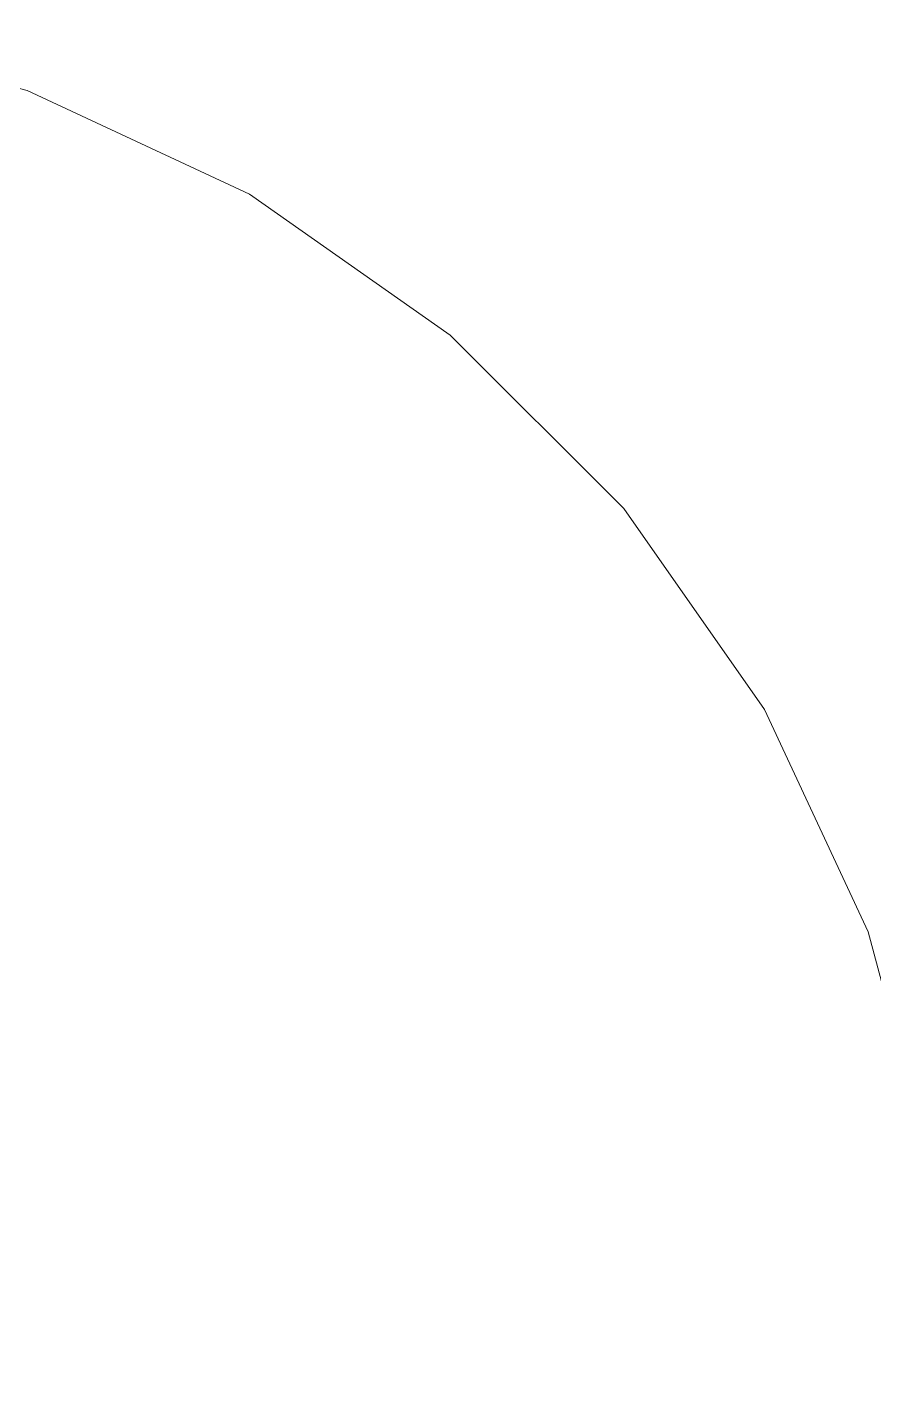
# Model space of a CAD drawing. Header units: millimetres. Extents: x 14397 to 67587, y -11631 to -8348.
# Drawn here: x 66927.68 to 66939.72, y -10482.94 to -10463.64 of the extents above; entities that cross this region are included whole.
import ezdxf

# ---------------------------------------------------------------- set-up
doc = ezdxf.new("R2010")
doc.units = ezdxf.units.MM
doc.header["$MEASUREMENT"] = 0
doc.linetypes.add('Wipeout_Contour', pattern=[1000, 0, -1000])
doc.layers.add('NewA-Ee_40_20-M_GeneralFFAndEInternalMovable', color=7, linetype='Continuous')

# ---------------------------------------------------------------- blocks, each defined once
blk = doc.blocks.new('Section Elem_116_11', base_point=(55434.357, -115430.841))
at = {"color": 254, "linetype": 'Wipeout_Contour', "lineweight": 0, "ltscale": 270991.061497}
blk.add_wipeout([(66933.35, -10479.866), (66930.518, -10479.866), (66930.667, -10483.339), (66933.543, -10483.339)], dxfattribs=at).dxf.layer = 'NewA-Ee_40_20-M_GeneralFFAndEInternalMovable'
at = {"color": 254, "linetype": 'Wipeout_Contour', "lineweight": 0, "ltscale": 271017.371109}
blk.add_wipeout([(66937.8, -10479.866), (66938.061, -10483.339), (66939.567, -10483.339), (66939.282, -10479.866)], dxfattribs=at).dxf.layer = 'NewA-Ee_40_20-M_GeneralFFAndEInternalMovable'
at = {"color": 254, "linetype": 'Wipeout_Contour', "lineweight": 0, "ltscale": 270979.197946}
blk.add_wipeout([(66930.518, -10479.866), (66927.392, -10479.866), (66927.493, -10483.339), (66930.667, -10483.339)], dxfattribs=at).dxf.layer = 'NewA-Ee_40_20-M_GeneralFFAndEInternalMovable'
at = {"color": 254, "linetype": 'Wipeout_Contour', "lineweight": 0, "ltscale": 270976.126731}
blk.add_wipeout([(66930.075, -10476.498), (66927.092, -10476.498), (66927.392, -10479.866), (66930.518, -10479.866)], dxfattribs=at).dxf.layer = 'NewA-Ee_40_20-M_GeneralFFAndEInternalMovable'
at = {"color": 254, "linetype": 'Wipeout_Contour', "lineweight": 0, "ltscale": 270972.199857}
blk.add_wipeout([(66929.351, -10473.339), (66926.602, -10473.339), (66927.092, -10476.498), (66930.075, -10476.498)], dxfattribs=at).dxf.layer = 'NewA-Ee_40_20-M_GeneralFFAndEInternalMovable'
at = {"color": 254, "linetype": 'Wipeout_Contour', "lineweight": 0, "ltscale": 270967.538814}
blk.add_wipeout([(66928.369, -10470.483), (66925.937, -10470.483), (66926.602, -10473.339), (66929.351, -10473.339)], dxfattribs=at).dxf.layer = 'NewA-Ee_40_20-M_GeneralFFAndEInternalMovable'
at = {"color": 254, "linetype": 'Wipeout_Contour', "lineweight": 0, "ltscale": 270987.628026}
blk.add_wipeout([(66930.075, -10476.498), (66930.518, -10479.866), (66933.35, -10479.866), (66932.777, -10476.498)], dxfattribs=at).dxf.layer = 'NewA-Ee_40_20-M_GeneralFFAndEInternalMovable'
at = {"color": 254, "linetype": 'Wipeout_Contour', "lineweight": 0, "ltscale": 270962.287508}
blk.add_wipeout([(66925.937, -10470.483), (66928.369, -10470.483), (66927.158, -10468.018), (66925.117, -10468.018)], dxfattribs=at).dxf.layer = 'NewA-Ee_40_20-M_GeneralFFAndEInternalMovable'
at = {"color": 254, "linetype": 'Wipeout_Contour', "lineweight": 0, "ltscale": 270982.987928}
blk.add_wipeout([(66929.351, -10473.339), (66930.075, -10476.498), (66932.777, -10476.498), (66931.842, -10473.339)], dxfattribs=at).dxf.layer = 'NewA-Ee_40_20-M_GeneralFFAndEInternalMovable'
at = {"color": 254, "linetype": 'Wipeout_Contour', "lineweight": 0, "ltscale": 271001.582982}
blk.add_wipeout([(66933.543, -10483.339), (66936.033, -10483.339), (66935.802, -10479.866), (66933.35, -10479.866)], dxfattribs=at).dxf.layer = 'NewA-Ee_40_20-M_GeneralFFAndEInternalMovable'
at = {"color": 254, "linetype": 'Wipeout_Contour', "lineweight": 0, "ltscale": 270963.414261}
blk.add_wipeout([(66927.193, -10466.018), (66925.755, -10466.018), (66927.158, -10468.018), (66929.006, -10468.018)], dxfattribs=at).dxf.layer = 'NewA-Ee_40_20-M_GeneralFFAndEInternalMovable'
at = {"color": 254, "linetype": 'Wipeout_Contour', "lineweight": 0, "ltscale": 270985.926451}
blk.add_wipeout([(66931.842, -10473.339), (66933.998, -10473.339), (66932.479, -10470.483), (66930.572, -10470.483)], dxfattribs=at).dxf.layer = 'NewA-Ee_40_20-M_GeneralFFAndEInternalMovable'
at = {"color": 254, "linetype": 'Wipeout_Contour', "lineweight": 0, "ltscale": 271010.442631}
blk.add_wipeout([(66935.802, -10479.866), (66936.033, -10483.339), (66938.061, -10483.339), (66937.8, -10479.866)], dxfattribs=at).dxf.layer = 'NewA-Ee_40_20-M_GeneralFFAndEInternalMovable'
at = {"color": 254, "linetype": 'Wipeout_Contour', "lineweight": 0, "ltscale": 270960.106452}
blk.add_wipeout([(66926.038, -10464.545), (66925.187, -10464.545), (66927.193, -10466.018), (66928.438, -10466.018)], dxfattribs=at).dxf.layer = 'NewA-Ee_40_20-M_GeneralFFAndEInternalMovable'
at = {"color": 254, "linetype": 'Wipeout_Contour', "lineweight": 0, "ltscale": 270970.692477}
blk.add_wipeout([(66929.006, -10468.018), (66927.158, -10468.018), (66928.369, -10470.483), (66930.572, -10470.483)], dxfattribs=at).dxf.layer = 'NewA-Ee_40_20-M_GeneralFFAndEInternalMovable'
at = {"color": 254, "linetype": 'Wipeout_Contour', "lineweight": 0, "ltscale": 270993.201483}
blk.add_wipeout([(66933.998, -10473.339), (66935.755, -10473.339), (66934.033, -10470.483), (66932.479, -10470.483)], dxfattribs=at).dxf.layer = 'NewA-Ee_40_20-M_GeneralFFAndEInternalMovable'
at = {"color": 254, "linetype": 'Wipeout_Contour', "lineweight": 0, "ltscale": 270997.827779}
blk.add_wipeout([(66932.777, -10476.498), (66933.35, -10479.866), (66935.802, -10479.866), (66935.117, -10476.498)], dxfattribs=at).dxf.layer = 'NewA-Ee_40_20-M_GeneralFFAndEInternalMovable'
at = {"color": 254, "linetype": 'Wipeout_Contour', "lineweight": 0, "ltscale": 270974.531725}
blk.add_wipeout([(66928.438, -10466.018), (66930.607, -10468.018), (66931.911, -10468.018), (66929.452, -10466.018)], dxfattribs=at).dxf.layer = 'NewA-Ee_40_20-M_GeneralFFAndEInternalMovable'
at = {"color": 254, "linetype": 'Wipeout_Contour', "lineweight": 0, "ltscale": 270992.554743}
blk.add_wipeout([(66932.777, -10476.498), (66935.117, -10476.498), (66933.998, -10473.339), (66931.842, -10473.339)], dxfattribs=at).dxf.layer = 'NewA-Ee_40_20-M_GeneralFFAndEInternalMovable'
at = {"color": 254, "linetype": 'Wipeout_Contour', "lineweight": 0, "ltscale": 270963.838503}
blk.add_wipeout([(66926.732, -10464.545), (66926.038, -10464.545), (66928.438, -10466.018), (66929.452, -10466.018)], dxfattribs=at).dxf.layer = 'NewA-Ee_40_20-M_GeneralFFAndEInternalMovable'
at = {"color": 254, "linetype": 'Wipeout_Contour', "lineweight": 0, "ltscale": 270977.284375}
blk.add_wipeout([(66930.572, -10470.483), (66928.369, -10470.483), (66929.351, -10473.339), (66931.842, -10473.339)], dxfattribs=at).dxf.layer = 'NewA-Ee_40_20-M_GeneralFFAndEInternalMovable'
at = {"color": 254, "linetype": 'Wipeout_Contour', "lineweight": 0, "ltscale": 271006.415749}
blk.add_wipeout([(66935.117, -10476.498), (66935.802, -10479.866), (66937.8, -10479.866), (66937.023, -10476.498)], dxfattribs=at).dxf.layer = 'NewA-Ee_40_20-M_GeneralFFAndEInternalMovable'
at = {"color": 254, "linetype": 'Wipeout_Contour', "lineweight": 0, "ltscale": 270966.753123}
blk.add_wipeout([(66927.247, -10464.545), (66926.732, -10464.545), (66929.452, -10466.018), (66930.205, -10466.018)], dxfattribs=at).dxf.layer = 'NewA-Ee_40_20-M_GeneralFFAndEInternalMovable'
at = {"color": 254, "linetype": 'Wipeout_Contour', "lineweight": 0, "ltscale": 270978.145874}
blk.add_wipeout([(66929.006, -10468.018), (66930.572, -10470.483), (66932.479, -10470.483), (66930.607, -10468.018)], dxfattribs=at).dxf.layer = 'NewA-Ee_40_20-M_GeneralFFAndEInternalMovable'
at = {"color": 254, "linetype": 'Wipeout_Contour', "lineweight": 0, "ltscale": 271000.608988}
blk.add_wipeout([(66933.998, -10473.339), (66935.117, -10476.498), (66937.023, -10476.498), (66935.755, -10473.339)], dxfattribs=at).dxf.layer = 'NewA-Ee_40_20-M_GeneralFFAndEInternalMovable'
at = {"color": 254, "linetype": 'Wipeout_Contour', "lineweight": 0, "ltscale": 270968.759302}
blk.add_wipeout([(66927.567, -10464.545), (66927.247, -10464.545), (66930.205, -10466.018), (66930.673, -10466.018)], dxfattribs=at).dxf.layer = 'NewA-Ee_40_20-M_GeneralFFAndEInternalMovable'
at = {"color": 254, "linetype": 'Wipeout_Contour', "lineweight": 0, "ltscale": 271013.130426}
blk.add_wipeout([(66937.023, -10476.498), (66937.8, -10479.866), (66939.282, -10479.866), (66938.437, -10476.498)], dxfattribs=at).dxf.layer = 'NewA-Ee_40_20-M_GeneralFFAndEInternalMovable'
at = {"color": 254, "linetype": 'Wipeout_Contour', "lineweight": 0, "ltscale": 270956.272612}
blk.add_wipeout([(66927.567, -10464.545), (66927.683, -10464.545), (66924.316, -10463.643), (66924.257, -10463.643)], dxfattribs=at).dxf.layer = 'NewA-Ee_40_20-M_GeneralFFAndEInternalMovable'
at = {"color": 254, "linetype": 'Wipeout_Contour', "lineweight": 0, "ltscale": 270969.450704}
blk.add_wipeout([(66928.438, -10466.018), (66927.193, -10466.018), (66929.006, -10468.018), (66930.607, -10468.018)], dxfattribs=at).dxf.layer = 'NewA-Ee_40_20-M_GeneralFFAndEInternalMovable'
at = {"color": 254, "linetype": 'Wipeout_Contour', "lineweight": 0, "ltscale": 271006.905058}
blk.add_wipeout([(66935.755, -10473.339), (66937.023, -10476.498), (66938.437, -10476.498), (66937.058, -10473.339)], dxfattribs=at).dxf.layer = 'NewA-Ee_40_20-M_GeneralFFAndEInternalMovable'
at = {"color": 254, "linetype": 'Wipeout_Contour', "lineweight": 0, "ltscale": 271022.157522}
blk.add_wipeout([(66940.204, -10479.866), (66939.282, -10479.866), (66939.567, -10483.339), (66940.503, -10483.339)], dxfattribs=at).dxf.layer = 'NewA-Ee_40_20-M_GeneralFFAndEInternalMovable'
at = {"color": 254, "linetype": 'Wipeout_Contour', "lineweight": 0, "ltscale": 270978.501017}
blk.add_wipeout([(66930.205, -10466.018), (66929.452, -10466.018), (66931.911, -10468.018), (66932.878, -10468.018)], dxfattribs=at).dxf.layer = 'NewA-Ee_40_20-M_GeneralFFAndEInternalMovable'
at = {"color": 254, "linetype": 'Wipeout_Contour', "lineweight": 0, "ltscale": 271017.766601}
blk.add_wipeout([(66939.317, -10476.498), (66938.437, -10476.498), (66939.282, -10479.866), (66940.204, -10479.866)], dxfattribs=at).dxf.layer = 'NewA-Ee_40_20-M_GeneralFFAndEInternalMovable'
at = {"color": 254, "linetype": 'Wipeout_Contour', "lineweight": 0, "ltscale": 270981.236045}
blk.add_wipeout([(66930.673, -10466.018), (66930.205, -10466.018), (66932.878, -10468.018), (66933.48, -10468.018)], dxfattribs=at).dxf.layer = 'NewA-Ee_40_20-M_GeneralFFAndEInternalMovable'
at = {"color": 254, "linetype": 'Wipeout_Contour', "lineweight": 0, "ltscale": 271011.250146}
blk.add_wipeout([(66937.058, -10473.339), (66938.437, -10476.498), (66939.317, -10476.498), (66937.869, -10473.339)], dxfattribs=at).dxf.layer = 'NewA-Ee_40_20-M_GeneralFFAndEInternalMovable'
at = {"color": 254, "linetype": 'Wipeout_Contour', "lineweight": 0, "ltscale": 270969.793719}
blk.add_wipeout([(66927.683, -10464.545), (66927.567, -10464.545), (66930.673, -10466.018), (66930.842, -10466.018)], dxfattribs=at).dxf.layer = 'NewA-Ee_40_20-M_GeneralFFAndEInternalMovable'
at = {"color": 254, "linetype": 'Wipeout_Contour', "lineweight": 0, "ltscale": 270984.419794}
blk.add_wipeout([(66932.479, -10470.483), (66934.033, -10470.483), (66931.911, -10468.018), (66930.607, -10468.018)], dxfattribs=at).dxf.layer = 'NewA-Ee_40_20-M_GeneralFFAndEInternalMovable'
at = {"color": 254, "linetype": 'Wipeout_Contour', "lineweight": 0, "ltscale": 271020.180127}
blk.add_wipeout([(66940.204, -10479.866), (66940.538, -10479.866), (66939.636, -10476.498), (66939.317, -10476.498)], dxfattribs=at).dxf.layer = 'NewA-Ee_40_20-M_GeneralFFAndEInternalMovable'
at = {"layer": 'NewA-Ee_40_20-M_GeneralFFAndEInternalMovable', "color": 6, "linetype": 'Continuous', "lineweight": 13}
blk.add_line((66924.316, -10463.643), (66927.683, -10464.545), dxfattribs=at)
at = {"color": 254, "linetype": 'Wipeout_Contour', "lineweight": 0, "ltscale": 270998.887303}
blk.add_wipeout([(66935.186, -10470.483), (66934.033, -10470.483), (66935.755, -10473.339), (66937.058, -10473.339)], dxfattribs=at).dxf.layer = 'NewA-Ee_40_20-M_GeneralFFAndEInternalMovable'
at = {"color": 254, "linetype": 'Wipeout_Contour', "lineweight": 0, "ltscale": 270989.322168}
blk.add_wipeout([(66932.878, -10468.018), (66931.911, -10468.018), (66934.033, -10470.483), (66935.186, -10470.483)], dxfattribs=at).dxf.layer = 'NewA-Ee_40_20-M_GeneralFFAndEInternalMovable'
at = {"color": 254, "linetype": 'Wipeout_Contour', "lineweight": 0, "ltscale": 271002.809534}
blk.add_wipeout([(66935.903, -10470.483), (66935.186, -10470.483), (66937.058, -10473.339), (66937.869, -10473.339)], dxfattribs=at).dxf.layer = 'NewA-Ee_40_20-M_GeneralFFAndEInternalMovable'
at = {"color": 254, "linetype": 'Wipeout_Contour', "lineweight": 0, "ltscale": 270992.702324}
blk.add_wipeout([(66932.878, -10468.018), (66935.186, -10470.483), (66935.903, -10470.483), (66933.48, -10468.018)], dxfattribs=at).dxf.layer = 'NewA-Ee_40_20-M_GeneralFFAndEInternalMovable'
at = {"color": 254, "linetype": 'Wipeout_Contour', "lineweight": 0, "ltscale": 270994.455105}
blk.add_wipeout([(66935.903, -10470.483), (66936.163, -10470.483), (66933.698, -10468.018), (66933.48, -10468.018)], dxfattribs=at).dxf.layer = 'NewA-Ee_40_20-M_GeneralFFAndEInternalMovable'
at = {"color": 254, "linetype": 'Wipeout_Contour', "lineweight": 0, "ltscale": 270982.65141}
blk.add_wipeout([(66933.48, -10468.018), (66933.698, -10468.018), (66930.842, -10466.018), (66930.673, -10466.018)], dxfattribs=at).dxf.layer = 'NewA-Ee_40_20-M_GeneralFFAndEInternalMovable'
at = {"color": 254, "linetype": 'Wipeout_Contour', "lineweight": 0, "ltscale": 271004.846231}
blk.add_wipeout([(66936.163, -10470.483), (66935.903, -10470.483), (66937.869, -10473.339), (66938.163, -10473.339)], dxfattribs=at).dxf.layer = 'NewA-Ee_40_20-M_GeneralFFAndEInternalMovable'
at = {"layer": 'NewA-Ee_40_20-M_GeneralFFAndEInternalMovable', "color": 6, "linetype": 'Continuous', "lineweight": 13}
for p, q in [((66927.683, -10464.545), (66930.842, -10466.018)), ((66930.842, -10466.018), (66933.698, -10468.018)), ((66933.698, -10468.018), (66936.163, -10470.483))]:
    blk.add_line(p, q, dxfattribs=at)
at = {"color": 254, "linetype": 'Wipeout_Contour', "lineweight": 0, "ltscale": 271013.509072}
blk.add_wipeout([(66937.869, -10473.339), (66939.317, -10476.498), (66939.636, -10476.498), (66938.163, -10473.339)], dxfattribs=at).dxf.layer = 'NewA-Ee_40_20-M_GeneralFFAndEInternalMovable'
at = {"layer": 'NewA-Ee_40_20-M_GeneralFFAndEInternalMovable', "color": 6, "linetype": 'Continuous', "lineweight": 13}
for p, q in [((66936.163, -10470.483), (66938.163, -10473.339)), ((66938.163, -10473.339), (66939.636, -10476.498)), ((66939.636, -10476.498), (66940.538, -10479.866))]:
    blk.add_line(p, q, dxfattribs=at)

msp = doc.modelspace()

# ---------------------------------------------------------------- block references
at = {"layer": 'NewA-Ee_40_20-M_GeneralFFAndEInternalMovable', "lineweight": 0}
msp.add_blockref('Section Elem_116_11', (55434.357, -115430.841), dxfattribs=at)

doc.saveas('drawing.dxf')
